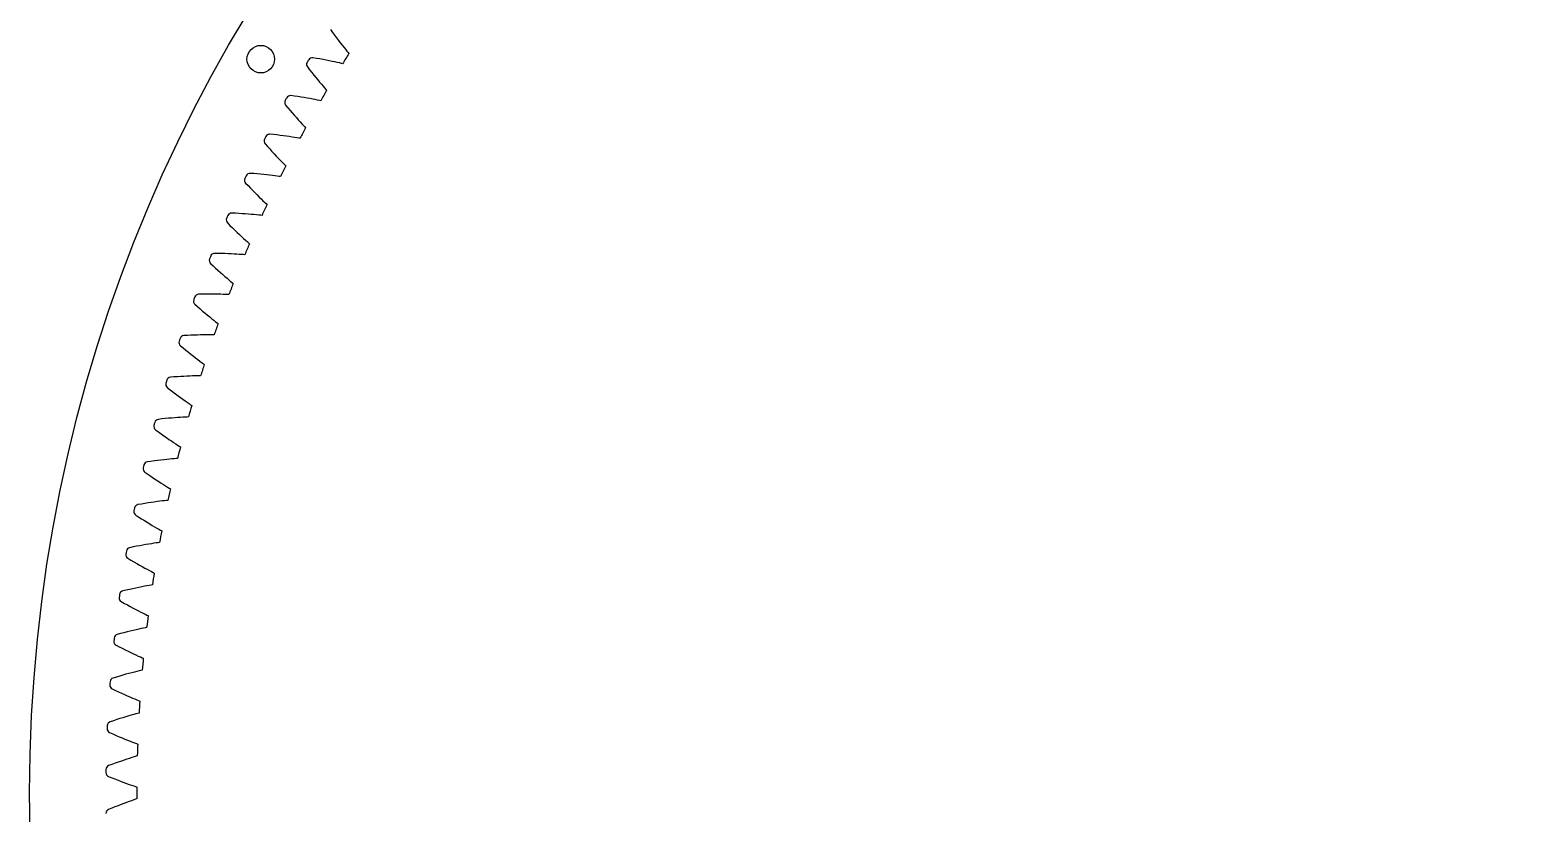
# Model space of a CAD drawing. Header units: millimetres. Extents: x -109 to 109, y -109 to 109.
# Drawn here: x -108.8 to -1.5, y -1.5 to 55.3 of the extents above; entities that cross this region are included whole.
import ezdxf

# ---------------------------------------------------------------- set-up
doc = ezdxf.new("R2010")
doc.units = ezdxf.units.MM

msp = doc.modelspace()

# ---------------------------------------------------------------- linework, layer by layer
at = {"layer": 'fixed_ring'}
for p, q in [((-86.987905, 55.269786), (-86.835211, 55.062091)), ((-86.835211, 55.062091), (-86.686307, 54.861541)), ((-86.686307, 54.861541), (-86.54132, 54.66898)), ((-86.54132, 54.66898), (-86.400768, 54.484842)), ((-86.400768, 54.484842), (-86.265282, 54.309683)), ((-86.265282, 54.309683), (-86.135655, 54.144234)), ((-86.135655, 54.144234), (-86.012923, 53.989498)), ((-86.012923, 53.989498), (-85.898527, 53.846938)), ((-85.898527, 53.846938), (-85.79468, 53.718909)), ((-85.79468, 53.718909), (-85.705432, 53.609929)), ((-87.995346, 53.188408), (-88.24933, 53.232516)), ((-87.74945, 53.144507), (-87.995346, 53.188408)), ((-87.512449, 53.100551), (-87.74945, 53.144507)), ((-87.284966, 53.056812), (-87.512449, 53.100551)), ((-87.06778, 53.013605), (-87.284966, 53.056812)), ((-86.861896, 52.971315), (-87.06778, 53.013605)), ((-86.668675, 52.930421), (-86.861896, 52.971315)), ((-86.490071, 52.891563), (-86.668675, 52.930421)), ((-86.329175, 52.85567), (-86.490071, 52.891563)), ((-86.191839, 52.824355), (-86.329175, 52.85567)), ((-86.098104, 52.802619), (-86.191839, 52.824355)), ((-85.705432, 53.609929), (-85.644193, 53.53571)), ((-88.648685, 52.564775), (-88.489667, 52.36188)), ((-88.489667, 52.36188), (-88.334658, 52.166012)), ((-88.334658, 52.166012), (-88.183809, 51.978006)), ((-88.183809, 51.978006), (-88.037653, 51.798284)), ((-88.037653, 51.798284), (-87.896838, 51.627381)), ((-87.896838, 51.627381), (-87.762177, 51.466002)), ((-89.591552, 50.45336), (-89.846773, 50.489625)), ((-89.34442, 50.417052), (-89.591552, 50.45336)), ((-87.762177, 51.466002), (-87.634738, 51.315118)), ((-87.634738, 51.315118), (-87.516007, 51.17615)), ((-87.516007, 51.17615), (-87.408266, 51.051379)), ((-87.408266, 51.051379), (-87.315705, 50.945199)), ((-87.315705, 50.945199), (-87.252209, 50.872901)), ((-90.225376, 49.809904), (-90.060186, 49.612002)), ((-90.060186, 49.612002), (-89.899218, 49.420999)), ((-89.899218, 49.420999), (-89.742651, 49.237729)), ((-89.106179, 50.380416), (-89.34442, 50.417052)), ((-88.877457, 50.343702), (-89.106179, 50.380416)), ((-88.659042, 50.307204), (-88.877457, 50.343702)), ((-88.451954, 50.271274), (-88.659042, 50.307204)), ((-88.257565, 50.23635), (-88.451954, 50.271274)), ((-88.077849, 50.20301), (-88.257565, 50.23635)), ((-87.915924, 50.172089), (-88.077849, 50.20301)), ((-87.777689, 50.145019), (-87.915924, 50.172089)), ((-87.683329, 50.126179), (-87.777689, 50.145019)), ((-89.742651, 49.237729), (-89.59103, 49.062592)), ((-89.59103, 49.062592), (-89.445019, 48.896107)), ((-89.445019, 48.896107), (-89.305452, 48.738951)), ((-89.305452, 48.738951), (-89.173427, 48.592064)), ((-89.173427, 48.592064), (-89.050472, 48.456817)), ((-89.050472, 48.456817), (-88.93894, 48.335424)), ((-88.93894, 48.335424), (-88.843153, 48.232144)), ((-91.102775, 47.670454), (-91.358992, 47.698842)), ((-90.854642, 47.641774), (-91.102775, 47.670454)), ((-90.615385, 47.612491), (-90.854642, 47.641774)), ((-90.385641, 47.582839), (-90.615385, 47.612491)), ((-90.166206, 47.553084), (-90.385641, 47.582839)), ((-89.95811, 47.523548), (-90.166206, 47.553084)), ((-89.762738, 47.494627), (-89.95811, 47.523548)), ((-89.58208, 47.466838), (-89.762738, 47.494627)), ((-89.41928, 47.440918), (-89.58208, 47.466838)), ((-89.280276, 47.418117), (-89.41928, 47.440918)), ((-89.185381, 47.402192), (-89.280276, 47.418117)), ((-88.843153, 48.232144), (-88.777461, 48.161836)), ((-91.716482, 47.007784), (-91.545276, 46.815063)), ((-91.545276, 46.815063), (-91.378503, 46.629108)), ((-91.378503, 46.629108), (-91.216367, 46.450746)), ((-91.216367, 46.450746), (-91.059424, 46.280362)), ((-91.059424, 46.280362), (-90.908355, 46.118451)), ((-90.908355, 46.118451), (-90.764015, 45.965669)), ((-90.764015, 45.965669), (-90.627529, 45.822917)), ((-90.627529, 45.822917), (-90.500468, 45.691521)), ((-90.500468, 45.691521), (-90.38525, 45.57362)), ((-90.38525, 45.57362), (-90.286328, 45.473339)), ((-90.286328, 45.473339), (-90.218502, 45.405086)), ((-93.120591, 44.161075), (-92.943531, 43.973717)), ((-92.527581, 44.842329), (-92.784551, 44.862814)), ((-92.278683, 44.821304), (-92.527581, 44.842329)), ((-92.038637, 44.799404), (-92.278683, 44.821304)), ((-91.808089, 44.77684), (-92.038637, 44.799404)), ((-91.587842, 44.753857), (-91.808089, 44.77684)), ((-91.378935, 44.730744), (-91.587842, 44.753857)), ((-91.182765, 44.707853), (-91.378935, 44.730744)), ((-91.001337, 44.68564), (-91.182765, 44.707853)), ((-90.837816, 44.664745), (-91.001337, 44.68564)), ((-90.698176, 44.646236), (-90.837816, 44.664745)), ((-90.602835, 44.633241), (-90.698176, 44.646236)), ((-92.943531, 43.973717), (-92.77111, 43.792987)), ((-92.77111, 43.792987), (-92.603558, 43.619702)), ((-92.603558, 43.619702), (-92.441443, 43.454232)), ((-92.441443, 43.454232), (-92.285459, 43.29705)), ((-92.285459, 43.29705), (-92.136483, 43.148785)), ((-92.136483, 43.148785), (-91.995666, 43.010304)), ((-91.995666, 43.010304), (-91.864618, 42.882883)), ((-93.864619, 41.971669), (-94.122098, 41.984231)), ((-93.615191, 41.958319), (-93.864619, 41.971669)), ((-93.374586, 41.943821), (-93.615191, 41.958319)), ((-93.143452, 41.928368), (-93.374586, 41.943821)), ((-92.922602, 41.912178), (-93.143452, 41.928368)), ((-92.713081, 41.895509), (-92.922602, 41.912178)), ((-92.5163, 41.87867), (-92.713081, 41.895509)), ((-92.334274, 41.862055), (-92.5163, 41.87867)), ((-92.170187, 41.846206), (-92.334274, 41.862055)), ((-92.030043, 41.832006), (-92.170187, 41.846206)), ((-91.864618, 42.882883), (-91.745825, 42.768586)), ((-91.745825, 42.768586), (-91.643861, 42.671399)), ((-91.643861, 42.671399), (-91.573966, 42.605268)), ((-94.436368, 41.272476), (-94.253623, 41.09066)), ((-94.253623, 41.09066), (-94.075718, 40.915325)), ((-94.075718, 40.915325), (-93.902909, 40.747282)), ((-91.934348, 41.821953), (-92.030043, 41.832006)), ((-93.902909, 40.747282), (-93.735775, 40.586883)), ((-93.735775, 40.586883), (-93.575025, 40.434579)), ((-93.575025, 40.434579), (-93.421554, 40.290972)), ((-93.421554, 40.290972), (-93.276539, 40.156893)), ((-93.276539, 40.156893), (-93.14163, 40.033568)), ((-93.14163, 40.033568), (-93.019373, 39.922983)), ((-93.019373, 39.922983), (-92.914464, 39.828983)), ((-92.914464, 39.828983), (-92.842566, 39.765035)), ((-95.112621, 39.061196), (-95.370364, 39.065823)), ((-94.862901, 39.055533), (-95.112621, 39.061196)), ((-94.621962, 39.048452), (-94.862901, 39.055533)), ((-94.390462, 39.040124), (-94.621962, 39.048452)), ((-94.169218, 39.030743), (-94.390462, 39.040124)), ((-93.959284, 39.020534), (-94.169218, 39.030743)), ((-93.762077, 39.009763), (-93.959284, 39.020534)), ((-93.579626, 38.998761), (-93.762077, 39.009763)), ((-93.415129, 38.987973), (-93.579626, 38.998761)), ((-93.274614, 38.978095), (-93.415129, 38.987973)), ((-93.178654, 38.970994), (-93.274614, 38.978095)), ((-95.662567, 38.344728), (-95.474309, 38.168626)), ((-95.474309, 38.168626), (-95.29109, 37.998852)), ((-95.29109, 37.998852), (-95.113188, 37.836211)), ((-95.113188, 37.836211), (-94.941194, 37.681035)), ((-94.941194, 37.681035), (-94.77583, 37.533754)), ((-94.77583, 37.533754), (-94.618009, 37.39494)), ((-94.618009, 37.39494), (-94.468933, 37.265391)), ((-94.468933, 37.265391), (-94.33029, 37.146279)), ((-94.33029, 37.146279), (-94.204686, 37.039512)), ((-94.204686, 37.039512), (-94.096933, 36.948786)), ((-94.096933, 36.948786), (-94.023099, 36.887083)), ((-96.270403, 36.113672), (-96.528166, 36.110359)), ((-96.020626, 36.115702), (-96.270403, 36.113672)), ((-95.779584, 36.116043), (-96.020626, 36.115702)), ((-95.547938, 36.114848), (-95.779584, 36.116043)), ((-95.32651, 36.112285), (-95.547938, 36.114848)), ((-95.116361, 36.108546), (-95.32651, 36.112285)), ((-94.918916, 36.103853), (-95.116361, 36.108546)), ((-94.736212, 36.098474), (-94.918916, 36.103853)), ((-94.571461, 36.092757), (-94.736212, 36.098474)), ((-94.430709, 36.087211), (-94.571461, 36.092757)), ((-94.334576, 36.083069), (-94.430709, 36.087211)), ((-96.798024, 35.380607), (-96.604433, 35.210386)), ((-96.604433, 35.210386), (-96.416072, 35.046335)), ((-96.416072, 35.046335), (-96.233246, 34.88925)), ((-96.233246, 34.88925), (-96.056555, 34.739444)), ((-96.056555, 34.739444), (-95.886734, 34.597325)), ((-95.886734, 34.597325), (-95.724713, 34.463438)), ((-95.724713, 34.463438), (-95.571718, 34.33854)), ((-95.571718, 34.33854), (-95.429473, 34.223754)), ((-95.429473, 34.223754), (-95.300641, 34.120906)), ((-95.300641, 34.120906), (-95.190145, 34.033542)), ((-95.190145, 34.033542), (-95.114445, 33.974142)), ((-97.841663, 32.382926), (-97.642921, 32.218747)), ((-97.642921, 32.218747), (-97.449598, 32.060575)), ((-97.336866, 33.131891), (-97.594405, 33.120642)), ((-97.087271, 33.141612), (-97.336866, 33.131891)), ((-96.846354, 33.149376), (-97.087271, 33.141612)), ((-96.61478, 33.155315), (-96.846354, 33.149376)), ((-96.393378, 33.159572), (-96.61478, 33.155315)), ((-96.183214, 33.162306), (-96.393378, 33.159572)), ((-95.985718, 33.163696), (-96.183214, 33.162306)), ((-95.802935, 33.163946), (-95.985718, 33.163696)), ((-95.638086, 33.163305), (-95.802935, 33.163946)), ((-95.49723, 33.162097), (-95.638086, 33.163305)), ((-95.401015, 33.160916), (-95.49723, 33.162097)), ((-97.449598, 32.060575), (-97.262021, 31.909194)), ((-97.262021, 31.909194), (-97.0808, 31.7649)), ((-97.0808, 31.7649), (-96.906683, 31.628078)), ((-96.906683, 31.628078), (-96.740616, 31.499244)), ((-96.740616, 31.499244), (-96.583848, 31.379117)), ((-96.583848, 31.379117), (-96.438135, 31.268766)), ((-96.438135, 31.268766), (-96.306197, 31.169934)), ((-96.306197, 31.169934), (-96.193063, 31.086014)), ((-98.311, 30.118683), (-98.56807, 30.099508)), ((-98.061822, 30.136085), (-98.311, 30.118683)), ((-97.821258, 30.151265), (-98.061822, 30.136085)), ((-97.589977, 30.164332), (-97.821258, 30.151265)), ((-97.368812, 30.175406), (-97.589977, 30.164332)), ((-97.158831, 30.18461), (-97.368812, 30.175406)), ((-96.961471, 30.192081), (-97.158831, 30.18461)), ((-96.778783, 30.19796), (-96.961471, 30.192081)), ((-96.613993, 30.202396), (-96.778783, 30.19796)), ((-96.473166, 30.205526), (-96.613993, 30.202396)), ((-96.37696, 30.207309), (-96.473166, 30.205526)), ((-96.193063, 31.086014), (-96.11557, 31.028973)), ((-98.792493, 29.354528), (-98.588789, 29.196547)), ((-98.588789, 29.196547), (-98.390687, 29.044403)), ((-98.390687, 29.044403), (-98.198537, 28.89887)), ((-98.198537, 28.89887), (-98.012959, 28.760226)), ((-98.012959, 28.760226), (-97.834711, 28.628831)), ((-97.834711, 28.628831), (-97.664755, 28.505172)), ((-97.664755, 28.505172), (-97.504362, 28.38993)), ((-97.504362, 28.38993), (-97.35532, 28.284118)), ((-97.35532, 28.284118), (-97.2204, 28.189396)), ((-97.2204, 28.189396), (-97.104736, 28.109)), ((-97.104736, 28.109), (-97.025523, 28.054372)), ((-99.191879, 27.076905), (-99.448238, 27.049823)), ((-98.943356, 27.101973), (-99.191879, 27.076905)), ((-98.703374, 27.124553), (-98.943356, 27.101973)), ((-98.472605, 27.144737), (-98.703374, 27.124553)), ((-98.251885, 27.162616), (-98.472605, 27.144737)), ((-98.042287, 27.178283), (-98.251885, 27.162616)), ((-97.845251, 27.191827), (-98.042287, 27.178283)), ((-97.662831, 27.20333), (-97.845251, 27.191827)), ((-97.498255, 27.212838), (-97.662831, 27.20333)), ((-97.357592, 27.220303), (-97.498255, 27.212838)), ((-97.261487, 27.225048), (-97.357592, 27.220303)), ((-99.649612, 26.298285), (-99.44114, 26.146652)), ((-99.44114, 26.146652), (-99.238446, 26.000681)), ((-99.238446, 26.000681), (-99.041906, 25.861134)), ((-99.041906, 25.861134), (-98.852146, 25.72827)), ((-98.852146, 25.72827), (-98.669936, 25.602427)), ((-98.669936, 25.602427), (-98.496253, 25.48406)), ((-98.496253, 25.48406), (-98.332387, 25.373812)), ((-98.332387, 25.373812), (-98.180158, 25.272641)), ((-98.180158, 25.272641), (-98.042385, 25.182118)), ((-98.042385, 25.182118), (-97.924299, 25.105322)), ((-97.924299, 25.105322), (-97.843442, 25.05316)), ((-99.97867, 24.009443), (-100.234072, 23.97448)), ((-99.731036, 24.042152), (-99.97867, 24.009443)), ((-99.491863, 24.072113), (-99.731036, 24.042152)), ((-99.261825, 24.099393), (-99.491863, 24.072113)), ((-99.04176, 24.124061), (-99.261825, 24.099393)), ((-98.832745, 24.146174), (-99.04176, 24.124061)), ((-98.636219, 24.165781), (-98.832745, 24.146174)), ((-98.45424, 24.182895), (-98.636219, 24.165781)), ((-98.290034, 24.197467), (-98.45424, 24.182895)), ((-98.149668, 24.20926), (-98.290034, 24.197467)), ((-98.053754, 24.216963), (-98.149668, 24.20926)), ((-100.412207, 23.217096), (-100.199165, 23.071956)), ((-100.199165, 23.071956), (-99.992072, 22.932296)), ((-99.992072, 22.932296), (-99.791327, 22.798868)), ((-99.791327, 22.798868), (-99.597566, 22.67191)), ((-99.597566, 22.67191), (-99.411567, 22.551738)), ((-99.411567, 22.551738), (-99.234321, 22.438776)), ((-99.234321, 22.438776), (-99.067138, 22.333626)), ((-99.067138, 22.333626), (-98.911865, 22.237191)), ((-98.911865, 22.237191), (-98.77137, 22.150954)), ((-98.77137, 22.150954), (-98.650975, 22.077831)), ((-98.650975, 22.077831), (-98.56855, 22.028183)), ((-100.670624, 20.919207), (-100.924829, 20.876395)), ((-100.424115, 20.959527), (-100.670624, 20.919207)), ((-100.185978, 20.996838), (-100.424115, 20.959527)), ((-99.956889, 21.03119), (-100.185978, 20.996838)), ((-99.737689, 21.062622), (-99.956889, 21.03119)), ((-99.529453, 21.091162), (-99.737689, 21.062622)), ((-99.333625, 21.116811), (-99.529453, 21.091162)), ((-99.152258, 21.139522), (-99.333625, 21.116811)), ((-98.98858, 21.159144), (-99.152258, 21.139522)), ((-98.848643, 21.175253), (-98.98858, 21.159144)), ((-98.753012, 21.185906), (-98.848643, 21.175253)), ((-101.079555, 20.113885), (-100.862144, 19.975374)), ((-100.862144, 19.975374), (-100.650849, 19.842158)), ((-100.650849, 19.842158), (-100.446091, 19.714975)), ((-100.446091, 19.714975), (-100.248511, 19.594045)), ((-100.248511, 19.594045), (-100.0589, 19.479657)), ((-100.0589, 19.479657), (-99.87826, 19.372207)), ((-99.87826, 19.372207), (-99.707918, 19.272256)), ((-99.707918, 19.272256), (-99.549749, 19.180648)), ((-99.549749, 19.180648), (-99.406665, 19.098778)), ((-99.406665, 19.098778), (-99.284075, 19.029397)), ((-99.284075, 19.029397), (-99.200161, 18.982311)), ((-101.267086, 17.809128), (-101.519852, 17.758508)), ((-101.021935, 17.857019), (-101.267086, 17.809128)), ((-100.78506, 17.901647), (-101.021935, 17.857019)), ((-100.557138, 17.943037), (-100.78506, 17.901647)), ((-100.33901, 17.981205), (-100.557138, 17.943037)), ((-100.131752, 18.016144), (-100.33901, 17.981205)), ((-99.936806, 18.047811), (-100.131752, 18.016144)), ((-99.756225, 18.076096), (-99.936806, 18.047811)), ((-99.593229, 18.100749), (-99.756225, 18.076096)), ((-99.453854, 18.121161), (-99.593229, 18.100749)), ((-99.358597, 18.134753), (-99.453854, 18.121161)), ((-101.651024, 16.991595), (-101.42945, 16.859844)), ((-101.42945, 16.859844), (-101.214153, 16.733198)), ((-101.214153, 16.733198), (-101.005575, 16.612381)), ((-101.005575, 16.612381), (-100.804365, 16.497593)), ((-100.804365, 16.497593), (-100.611322, 16.389099)), ((-100.611322, 16.389099), (-100.427458, 16.287262)), ((-100.427458, 16.287262), (-100.254118, 16.192604)), ((-100.254118, 16.192604), (-100.093204, 16.10591)), ((-100.093204, 16.10591), (-99.947666, 16.028486)), ((-100.103407, 15.025185), (-100.265567, 14.995524)), ((-99.964727, 15.049879), (-100.103407, 15.025185)), ((-99.869934, 15.066398), (-99.964727, 15.049879)), ((-99.947666, 16.028486), (-99.822998, 15.962913)), ((-99.822998, 15.962913), (-99.737673, 15.918434)), ((-101.76749, 14.682155), (-102.018577, 14.623775)), ((-101.523931, 14.737574), (-101.76749, 14.682155)), ((-101.288542, 14.789474), (-101.523931, 14.737574)), ((-101.062003, 14.837864), (-101.288542, 14.789474)), ((-100.845153, 14.882731), (-101.062003, 14.837864)), ((-100.639069, 14.924036), (-100.845153, 14.882731)), ((-100.445191, 14.961692), (-100.639069, 14.924036)), ((-100.265567, 14.995524), (-100.445191, 14.961692)), ((-102.12607, 13.853187), (-101.900544, 13.728322)), ((-101.900544, 13.728322), (-101.681448, 13.608366)), ((-101.681448, 13.608366), (-101.469249, 13.49403)), ((-101.469249, 13.49403), (-101.2646, 13.385492)), ((-101.2646, 13.385492), (-101.068307, 13.282994)), ((-101.068307, 13.282994), (-100.881394, 13.186868)), ((-100.881394, 13.186868), (-100.705222, 13.097593)), ((-100.705222, 13.097593), (-100.541714, 13.015895)), ((-100.541714, 13.015895), (-100.393861, 12.94299)), ((-100.393861, 12.94299), (-100.267233, 12.881287)), ((-100.267233, 12.881287), (-100.180579, 12.839456)), ((-101.050925, 11.817772), (-101.255639, 11.77014)), ((-100.858298, 11.86138), (-101.050925, 11.817772)), ((-100.679801, 11.900728), (-100.858298, 11.86138)), ((-100.518632, 11.935368), (-100.679801, 11.900728)), ((-100.380778, 11.964321), (-100.518632, 11.935368)), ((-100.286538, 11.983752), (-100.380778, 11.964321)), ((-102.171362, 11.541256), (-102.420532, 11.475171)), ((-101.929624, 11.604149), (-102.171362, 11.541256)), ((-101.695946, 11.663273), (-101.929624, 11.604149)), ((-101.471004, 11.718616), (-101.695946, 11.663273)), ((-101.255639, 11.77014), (-101.471004, 11.718616)), ((-102.504243, 10.701638), (-102.274979, 10.583778)), ((-102.274979, 10.583778), (-102.052293, 10.470626)), ((-102.052293, 10.470626), (-101.836674, 10.362878)), ((-101.836674, 10.362878), (-101.628779, 10.260694)), ((-101.628779, 10.260694), (-101.429423, 10.16429)), ((-101.429423, 10.16429), (-101.239638, 10.073965)), ((-101.239638, 10.073965), (-101.060801, 9.990158)), ((-101.060801, 9.990158), (-100.894854, 9.913534)), ((-100.894854, 9.913534), (-100.744826, 9.845216)), ((-100.744826, 9.845216), (-100.616358, 9.787442)), ((-100.616358, 9.787442), (-100.528457, 9.7483)), ((-101.783754, 8.588253), (-102.006885, 8.526009)), ((-101.570077, 8.646384), (-101.783754, 8.588253)), ((-101.366927, 8.700298), (-101.570077, 8.646384)), ((-101.175735, 8.749817), (-101.366927, 8.700298)), ((-100.998535, 8.794643), (-101.175735, 8.749817)), ((-100.838508, 8.834231), (-100.998535, 8.794643)), ((-100.701611, 8.867415), (-100.838508, 8.834231)), ((-100.608014, 8.889739), (-100.701611, 8.867415)), ((-102.785185, 7.539938), (-102.5524, 7.429194)), ((-102.478317, 8.389409), (-102.725334, 8.315683)), ((-102.238632, 8.459716), (-102.478317, 8.389409)), ((-102.006885, 8.526009), (-102.238632, 8.459716)), ((-102.5524, 7.429194), (-102.326336, 7.322953)), ((-102.326336, 7.322953), (-102.1075, 7.221897)), ((-102.1075, 7.221897), (-101.896557, 7.126164)), ((-101.896557, 7.126164), (-101.694327, 7.035944)), ((-101.694327, 7.035944), (-101.501851, 6.951507)), ((-101.501851, 6.951507), (-101.320517, 6.873246)), ((-101.320517, 6.873246), (-101.152289, 6.80177)), ((-101.152289, 6.80177), (-101.000229, 6.738104)), ((-101.000229, 6.738104), (-100.870043, 6.684313)), ((-100.870043, 6.684313), (-100.780978, 6.647897)), ((-102.221064, 5.380657), (-102.450659, 5.307259)), ((-101.999956, 5.449743), (-102.221064, 5.380657)), ((-101.788171, 5.514427), (-101.999956, 5.449743)), ((-101.586777, 5.574571), (-101.788171, 5.514427)), ((-101.397201, 5.629955), (-101.586777, 5.574571)), ((-101.221464, 5.680216), (-101.397201, 5.629955)), ((-101.062733, 5.724713), (-101.221464, 5.680216)), ((-100.926923, 5.762097), (-101.062733, 5.724713)), ((-100.834058, 5.787293), (-100.926923, 5.762097)), ((-102.968629, 4.371087), (-102.732544, 4.267564)), ((-102.688066, 5.229604), (-102.932696, 5.148306)), ((-102.450659, 5.307259), (-102.688066, 5.229604)), ((-102.732544, 4.267564), (-102.503315, 4.168335)), ((-102.503315, 4.168335), (-102.281471, 4.074065)), ((-102.281471, 4.074065), (-102.067681, 3.984873)), ((-102.067681, 3.984873), (-101.862767, 3.900924)), ((-101.862767, 3.900924), (-101.667782, 3.822455)), ((-101.667782, 3.822455), (-101.484125, 3.749815)), ((-101.484125, 3.749815), (-101.313776, 3.683553)), ((-101.313776, 3.683553), (-101.159827, 3.6246)), ((-101.159827, 3.6246), (-101.028046, 3.574844)), ((-101.028046, 3.574844), (-100.937902, 3.541188)), ((-102.565506, 2.149768), (-102.800409, 2.064839)), ((-102.33828, 2.230202), (-102.565506, 2.149768)), ((-102.119404, 2.306064), (-102.33828, 2.230202)), ((-101.909712, 2.377239), (-102.119404, 2.306064)), ((-101.710266, 2.443556), (-101.909712, 2.377239)), ((-101.522485, 2.504752), (-101.710266, 2.443556)), ((-101.34838, 2.560401), (-101.522485, 2.504752)), ((-101.191094, 2.609765), (-101.34838, 2.560401)), ((-101.0565, 2.651314), (-101.191094, 2.609765)), ((-100.964454, 2.679357), (-101.0565, 2.651314)), ((-103.054401, 1.198089), (-102.81524, 1.101885)), ((-102.800409, 2.064839), (-103.042419, 1.976046)), ((-102.81524, 1.101885), (-102.583064, 1.009762)), ((-102.583064, 1.009762), (-102.358422, 0.922369)), ((-102.358422, 0.922369), (-102.141986, 0.839803)), ((-102.141986, 0.839803), (-101.934585, 0.762204)), ((-101.934585, 0.762204), (-101.737276, 0.689776)), ((-101.737276, 0.689776), (-101.551469, 0.622827)), ((-101.551469, 0.622827), (-101.37916, 0.561842)), ((-101.37916, 0.561842), (-101.223469, 0.507658)), ((-101.223469, 0.507658), (-101.090218, 0.461984)), ((-101.090218, 0.461984), (-100.99908, 0.43112)), ((-102.583064, -1.009762), (-102.81524, -1.101885)), ((-102.358422, -0.922369), (-102.583064, -1.009762)), ((-102.141986, -0.839803), (-102.358422, -0.922369)), ((-101.934585, -0.762204), (-102.141986, -0.839803)), ((-101.737276, -0.689776), (-101.934585, -0.762204)), ((-101.551469, -0.622827), (-101.737276, -0.689776)), ((-101.37916, -0.561842), (-101.551469, -0.622827)), ((-101.223469, -0.507658), (-101.37916, -0.561842)), ((-101.090218, -0.461984), (-101.223469, -0.507658)), ((-100.99908, -0.43112), (-101.090218, -0.461984)), ((-102.81524, -1.101885), (-103.054401, -1.198089))]:
    msp.add_line(p, q, dxfattribs=at)
for centre, radius, start, end in [((-88.41057, 52.747262), 0.3, 149.178973, 217.465839), ((0, 0), 103.25, 149.056321, 149.178973), ((-88.297452, 52.9364), 0.3, 80.769455, 149.056321), ((0, 0), 101, 147.990726, 148.479863), ((-89.885754, 50.192168), 0.3, 82.534161, 150.821027), ((0, 0), 101, 149.755431, 150.244569), ((-89.992993, 49.999636), 0.3, 150.943679, 219.230545), ((0, 0), 103.25, 150.821027, 150.943679), ((-91.490053, 47.204583), 0.3, 152.708385, 220.995251), ((0, 0), 103.25, 152.585733, 152.708385), ((-91.388793, 47.400326), 0.3, 84.298867, 152.585733), ((0, 0), 101, 151.520137, 152.009274), ((0, 0), 101, 153.284843, 153.77398), ((-92.900329, 44.364753), 0.3, 154.473091, 222.759957), ((0, 0), 103.25, 154.350439, 154.473091), ((-92.805145, 44.563522), 0.3, 86.063572, 154.350439), ((-94.133466, 41.684446), 0.3, 87.828278, 156.115144), ((0, 0), 101, 155.049549, 155.538686), ((-94.222484, 41.482841), 0.3, 156.237797, 224.524663), ((0, 0), 103.25, 156.115144, 156.237797), ((0, 0), 101, 156.814255, 157.303392), ((-95.455262, 38.561579), 0.3, 158.002503, 226.289369), ((0, 0), 103.25, 157.87985, 158.002503), ((-95.372495, 38.765831), 0.3, 89.592984, 157.87985), ((0, 0), 101, 158.578961, 159.068098), ((-96.597496, 35.60374), 0.3, 159.767209, 228.054075), ((0, 0), 103.25, 159.644556, 159.767209), ((-96.521058, 35.810443), 0.3, 91.35769, 159.644556), ((0, 0), 101, 160.343667, 160.832804), ((-97.648101, 32.612128), 0.3, 161.531914, 229.818781), ((0, 0), 103.25, 161.409262, 161.531914), ((-97.578065, 32.821088), 0.3, 93.122396, 161.409262), ((-98.542513, 29.800599), 0.3, 94.887102, 163.173968), ((0, 0), 101, 162.108373, 162.59751), ((-98.606081, 29.589582), 0.3, 163.29662, 231.583486), ((0, 0), 103.25, 163.173968, 163.29662), ((0, 0), 101, 163.873079, 164.362216), ((0, 0), 103.25, 164.938674, 165.061326), ((-99.413487, 26.751843), 0.3, 96.651808, 164.938674), ((-99.470527, 26.538968), 0.3, 165.061326, 233.348192), ((0, 0), 101, 165.637784, 166.126921), ((0, 0), 103.25, 166.70338, 166.826032), ((-100.190162, 23.677711), 0.3, 98.416514, 166.70338), ((-100.240619, 23.463181), 0.3, 166.826032, 235.112898), ((0, 0), 101, 167.40249, 167.891627), ((-100.915627, 20.365137), 0.3, 168.590738, 236.877604), ((0, 0), 103.25, 168.468086, 168.590738), ((-100.8718, 20.581119), 0.3, 100.181219, 168.468086), ((0, 0), 101, 169.167196, 169.656333), ((-101.49491, 17.247775), 0.3, 170.355444, 238.64231), ((0, 0), 103.25, 170.232791, 170.355444), ((-101.457755, 17.465005), 0.3, 101.945925, 170.232791), ((0, 0), 101, 170.931902, 171.421039), ((-101.977919, 14.114053), 0.3, 172.12015, 240.407016), ((0, 0), 103.25, 171.997497, 172.12015), ((-101.947472, 14.332324), 0.3, 103.710631, 171.997497), ((0, 0), 101, 172.696608, 173.185745), ((-102.364196, 10.966943), 0.3, 173.884856, 242.171722), ((0, 0), 103.25, 173.762203, 173.884856), ((-102.340485, 11.186048), 0.3, 105.475337, 173.762203), ((0, 0), 101, 174.461314, 174.950451), ((-102.653374, 7.809431), 0.3, 175.649561, 243.936428), ((0, 0), 103.25, 175.526909, 175.649561), ((-102.636422, 8.029161), 0.3, 107.240043, 175.526909), ((0, 0), 101, 176.22602, 176.715157), ((-102.84518, 4.64451), 0.3, 177.414267, 245.701133), ((0, 0), 103.25, 177.291615, 177.414267), ((-102.835002, 4.864659), 0.3, 109.004749, 177.291615), ((0, 0), 101, 177.990726, 178.479863), ((-102.93943, 1.475184), 0.3, 179.178973, 247.465839), ((0, 0), 103.25, 179.056321, 179.178973), ((-102.936037, 1.695542), 0.3, 110.769455, 179.056321), ((0, 0), 101, 179.755431, 180.244569), ((-102.93943, -1.475184), 0.3, 112.534161, 180.821027)]:
    msp.add_arc(centre, radius, start, end, dxfattribs=at)
at = {"layer": 'holes'}
msp.add_circle((-92.023567, 53.129831), 1, dxfattribs=at)
at = {"layer": 'outer'}
msp.add_circle((0, 0), 108.759662, dxfattribs=at)

doc.saveas('drawing.dxf')
